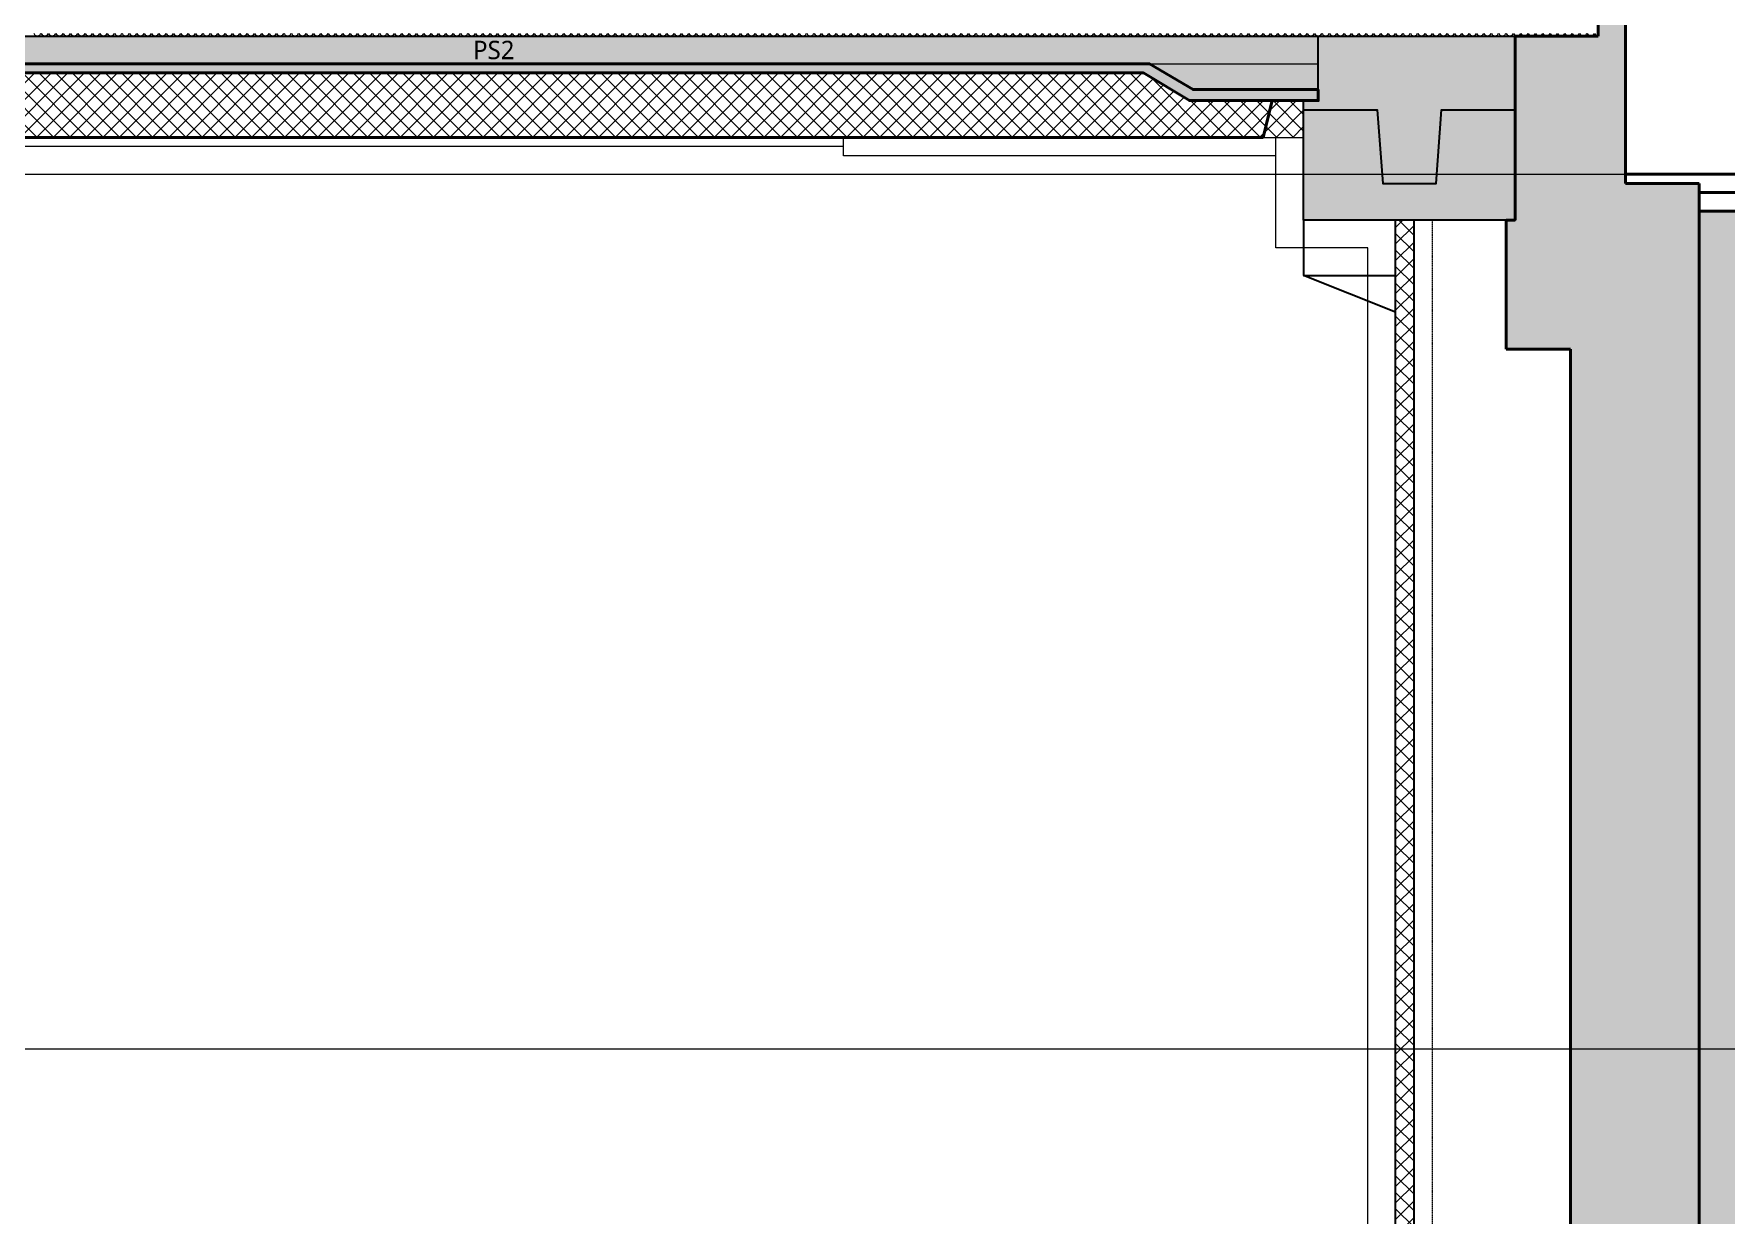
# Model space of a CAD drawing. Header units: millimetres. Extents: x 0 to 420000, y 0 to 297000.
# Drawn here: x 280014 to 289209, y 161846 to 168263 of the extents above; entities that cross this region are included whole.
import ezdxf
from ezdxf.enums import TextEntityAlignment as Align

# ---------------------------------------------------------------- set-up
doc = ezdxf.new("R2010")
doc.units = ezdxf.units.MM
doc.linetypes.add('CEN', pattern=[62, 60, -1, 0, -1])
doc.linetypes.add('HIDDEN', pattern=[0.375, 0.25, -0.125])
for name, color, linetype, lineweight in [('A-AXIS-LINE', 1, 'CEN', 15), ('A-CONC-LIN1', 2, 'Continuous', 40), ('A-CONC-LIN2', 7, 'Continuous', 25), ('A-ELEV-LIN2', 7, 'Continuous', 25), ('A-GRND', 2, 'Continuous', 40), ('A-WAXM-BLOC', 3, 'Continuous', 25), ('A-XXXX-HATC', 8, 'Continuous', 18), ('A-XXXX-HID', 8, 'HIDDEN', 18), ('A-XXXX-INSL1', 15, 'Continuous', 18), ('A-XXXX-INSL2', 8, 'Continuous', 18)]:
    doc.layers.add(name, color=color, linetype=linetype, lineweight=lineweight)
for name, color, linetype in [('A-CONC-SOLD', 253, 'CEN'), ('A-XXXX-SOLD', 252, 'Continuous'), ('CON', 2, 'Continuous')]:
    doc.layers.add(name, color=color, linetype=linetype)
doc.layers.add('A-XXXX-NPLT', color=144, linetype='Continuous', lineweight=15, plot=False)
doc.styles.add('맑은고딕', font='')
doc.styles.get('맑은고딕').set_extended_font_data('Malgun Gothic')

# ---------------------------------------------------------------- blocks, each defined once
blk = doc.blocks.new('axis(220316)')
at = {"layer": 'A-AXIS-LINE', "ltscale": 1000}
for p, q in [((4631788.1, -432118.7), (4955413.1, -432118.7)), ((4631788.1, -436868.7), (4955413.1, -436868.7))]:
    blk.add_line(p, q, dxfattribs=at)
blk = doc.blocks.new('PS2(횡)')
at = {"layer": 'A-CONC-SOLD'}
h = blk.add_hatch(color=256, dxfattribs=at)
h.dxf.hatch_style = 1
h.paths.add_polyline_path([(1020, 0), (1020, -290), (1700, -290), (1937.4, -150), (9062.6, -150), (9300, -290), (9980, -290), (9980, 0)])
h = blk.add_hatch(color=256, dxfattribs=at)
h.dxf.hatch_style = 1
h.paths.add_polyline_path([(9980, -290), (9980, -350), (9280, -350), (9030, -200), (1970, -200), (1720, -350), (1020, -350), (1020, -290), (1700, -290), (1937.4, -150), (9062.6, -150), (9300, -290)])
at = {"layer": 'A-XXXX-INSL2'}
h = blk.add_hatch(dxfattribs=at)
h.set_pattern_fill('ANSI37', color=256, scale=20)
h.set_pattern_definition([(45, (-244012.5, -188500), (-44.90128, 44.90128), []), (135, (-244012.5, -188500), (-44.90128, -44.90128), [])])
h.paths.add_polyline_path([(1100, -550), (9900, -550), (9900, -350), (9280, -350), (9030, -200), (1970, -200), (1720, -350), (1100, -350)])
at = {"layer": 'A-CONC-LIN1', "color": 2}
for p, q in [((1320, -550), (1270, -350)), ((9680, -550), (9730, -350)), ((1320, -550), (9680, -550))]:
    blk.add_line(p, q, dxfattribs=at)
blk.add_lwpolyline([(9980, -290), (9980, -350), (9280, -350), (9030, -200), (1970, -200), (1720, -350), (1020, -350), (1020, -290), (1700, -290), (1937.4, -150), (9062.6, -150), (9300, -290)], close=True, dxfattribs=at)
at = {"layer": 'A-CONC-LIN2'}
blk.add_line((1020, 0), (9980, 0), dxfattribs=at)
at = {"layer": 'A-XXXX-INSL2'}
for p, q in [((1320, -550), (1100, -550)), ((9680, -550), (9900, -550))]:
    blk.add_line(p, q, dxfattribs=at)
at = {"layer": 'A-XXXX-NPLT'}
for p, q in [((1937.4, -150), (1020, -150)), ((9062.6, -150), (9980, -150))]:
    blk.add_line(p, q, dxfattribs=at)
at = {"layer": 'A-XXXX-NPLT', "style": '맑은고딕'}
blk.add_text('PS2', height=100, dxfattribs=at).set_placement((5500, -75), align=Align.MIDDLE)
blk = doc.blocks.new('횡지하층')
at = {"layer": 'A-CONC-SOLD'}
h = blk.add_hatch(color=256, dxfattribs=at)
h.dxf.hatch_style = 1
h.paths.add_polyline_path([(4890650.6, -238161.1), (4890250.6, -238161.1), (4890250.6, -237111.1), (4890100.6, -237111.1), (4890100.6, -237361.1), (4889650.6, -237361.1), (4889650.6, -238361.1), (4889600.6, -238361.1), (4889600.6, -239061.1), (4889950.6, -239061.1), (4889950.6, -247661.1), (4889200.6, -247661.1), (4889200.6, -247111.1), (4889000.6, -247111.1), (4889000.6, -247661.1), (4758200.6, -247661.1), (4758200.6, -247111.1), (4758000.6, -247111.1), (4758000.6, -247661.1), (4757250.6, -247661.1), (4757250.6, -239061.1), (4757600.6, -239061.1), (4757600.6, -238361.1), (4757550.6, -238361.1), (4757550.6, -237361.1), (4757100.6, -237361.1), (4757100.6, -237111.1), (4756950.6, -237111.1), (4756950.6, -238161.1), (4756550.6, -238161.1), (4756550.6, -247961.1), (4890650.6, -247961.1)])
h = blk.add_hatch(color=256, dxfattribs=at)
h.dxf.hatch_style = 1
h.paths.add_polyline_path([(4889650.6, -237361.1), (4888580.6, -237361.1), (4888580.6, -237711.1), (4888500.6, -237711.1), (4888500.6, -237761.1), (4888900.6, -237761.1), (4888930.6, -238161.1), (4889220.6, -238161.1), (4889250.6, -237761.1), (4889650.6, -237761.1)])
h = blk.add_hatch(color=256, dxfattribs=at)
h.dxf.hatch_style = 1
h.paths.add_polyline_path([(4889650.6, -237761.1), (4889650.6, -238361.1), (4888500.6, -238361.1), (4888500.6, -237761.1), (4888900.6, -237761.1), (4888930.6, -238161.1), (4889220.6, -238161.1), (4889250.6, -237761.1)])
at = {"layer": 'A-XXXX-HATC'}
h = blk.add_hatch(dxfattribs=at)
h.set_pattern_fill('ANSI37', color=256, scale=20)
h.set_pattern_definition([(45, (4732488.064, -405611.05), (-44.90128, 44.90128), []), (135, (4732488.064, -405611.05), (-44.90128, -44.90128), [])])
h.paths.add_polyline_path([(4889100.6, -238361.1), (4889000.6, -238361.1), (4889000.6, -247111.1), (4889100.6, -247111.1)])
at = {"layer": 'A-CONC-LIN1'}
blk.add_lwpolyline([(4758200.6, -247661.1), (4889000.6, -247661.1), (4889000.6, -247111.1), (4889200.6, -247111.1), (4889200.6, -247661.1), (4889950.6, -247661.1), (4889950.6, -239061.1), (4889600.6, -239061.1), (4889600.6, -238361.1), (4889650.6, -238361.1), (4889650.6, -237361.1), (4890100.6, -237361.1), (4890100.6, -237111.1), (4890250.6, -237111.1), (4890250.6, -238161.1), (4890650.6, -238161.1), (4890650.6, -247961.1), (4756550.6, -247961.1)], dxfattribs=at)
at = {"layer": 'A-CONC-LIN2'}
blk.add_line((4888580.6, -237361.1), (4889650.6, -237361.1), dxfattribs=at)
blk.add_lwpolyline([(4888500.6, -237761.1), (4888500.6, -237711.1), (4888580.6, -237711.1), (4888580.6, -237361.1)], dxfattribs=at)
at = {"layer": 'A-ELEV-LIN2'}
for p, q in [((4888500.6, -238361.1), (4888500.6, -238661.1)), ((4888500.6, -238661.1), (4889000.6, -238661.1)), ((4889000.6, -238861.1), (4888500.6, -238661.1))]:
    blk.add_line(p, q, dxfattribs=at)
at = {"layer": 'A-WAXM-BLOC'}
for p, q in [((4889000.6, -247111.1), (4889000.6, -238361.1)), ((4889100.6, -247111.1), (4889100.6, -238361.1))]:
    blk.add_line(p, q, dxfattribs=at)
at = {"layer": 'A-XXXX-HID'}
blk.add_line((4889200.6, -247111.1), (4889200.6, -238361.1), dxfattribs=at)
at = {"layer": 'A-XXXX-INSL1'}
for points in [[(4886000.6, -237961.1), (4879750.6, -237961.1), (4879750.6, -238411.1), (4879197, -238411.1), (4879117, -237831.1), (4878084.1, -237831.1), (4878004.1, -238411.1), (4877450.6, -238411.1), (4877450.6, -237961.1), (4868750.6, -237961.1), (4868750.6, -238411.1), (4868197, -238411.1), (4868117, -237831.1), (4867084.1, -237831.1), (4867004.1, -238411.1), (4866450.6, -238411.1), (4866450.6, -237961.1), (4857750.6, -237961.1)], [(4888350.6, -238011.1), (4886000.6, -238011.1), (4886000.6, -237911.1)], [(4888850.6, -247261.1), (4888850.6, -238511.1), (4888350.6, -238511.1), (4888350.6, -237911.1)]]:
    blk.add_lwpolyline(points, dxfattribs=at)
at = {"layer": 'A-XXXX-INSL2'}
for points in [[(4890100.6, -237361.1), (4890089.6, -237357.1), (4890082.6, -237347.1)], [(4890078.6, -237347.1), (4890071.6, -237357.1), (4890060.6, -237361.1), (4890049.6, -237357.1), (4890042.6, -237347.1)], [(4890038.6, -237347.1), (4890031.6, -237357.1), (4890020.6, -237361.1), (4890009.6, -237357.1), (4890002.6, -237347.1)], [(4889998.6, -237347.1), (4889991.6, -237357.1), (4889980.6, -237361.1), (4889969.6, -237357.1), (4889962.6, -237347.1)], [(4889958.6, -237347.1), (4889951.6, -237357.1), (4889940.6, -237361.1), (4889929.6, -237357.1), (4889922.6, -237347.1)], [(4889918.6, -237347.1), (4889911.6, -237357.1), (4889900.6, -237361.1), (4889889.6, -237357.1), (4889882.6, -237347.1)], [(4889878.6, -237347.1), (4889871.6, -237357.1), (4889860.6, -237361.1), (4889849.6, -237357.1), (4889842.6, -237347.1)], [(4889838.6, -237347.1), (4889831.6, -237357.1), (4889820.6, -237361.1), (4889809.6, -237357.1), (4889802.6, -237347.1)], [(4889798.6, -237347.1), (4889791.6, -237357.1), (4889780.6, -237361.1), (4889769.6, -237357.1), (4889762.6, -237347.1)], [(4889758.6, -237347.1), (4889751.6, -237357.1), (4889740.6, -237361.1), (4889729.6, -237357.1), (4889722.6, -237347.1)], [(4889718.6, -237347.1), (4889711.6, -237357.1), (4889700.6, -237361.1), (4889689.6, -237357.1), (4889682.6, -237347.1)], [(4889678.6, -237347.1), (4889671.6, -237357.1), (4889660.6, -237361.1), (4889649.6, -237357.1), (4889642.6, -237347.1)], [(4889638.6, -237347.1), (4889631.6, -237357.1), (4889620.6, -237361.1), (4889609.6, -237357.1), (4889602.6, -237347.1)], [(4889598.6, -237347.1), (4889591.6, -237357.1), (4889580.6, -237361.1), (4889569.6, -237357.1), (4889562.6, -237347.1)], [(4889558.6, -237347.1), (4889551.6, -237357.1), (4889540.6, -237361.1), (4889529.6, -237357.1), (4889522.6, -237347.1)], [(4889518.6, -237347.1), (4889511.6, -237357.1), (4889500.6, -237361.1), (4889489.6, -237357.1), (4889482.6, -237347.1)], [(4889478.6, -237347.1), (4889471.6, -237357.1), (4889460.6, -237361.1), (4889449.6, -237357.1), (4889442.6, -237347.1)], [(4889438.6, -237347.1), (4889431.6, -237357.1), (4889420.6, -237361.1), (4889409.6, -237357.1), (4889402.6, -237347.1)], [(4889398.6, -237347.1), (4889391.6, -237357.1), (4889380.6, -237361.1), (4889369.6, -237357.1), (4889362.6, -237347.1)], [(4889358.6, -237347.1), (4889351.6, -237357.1), (4889340.6, -237361.1), (4889329.6, -237357.1), (4889322.6, -237347.1)], [(4889318.6, -237347.1), (4889311.6, -237357.1), (4889300.6, -237361.1), (4889289.6, -237357.1), (4889282.6, -237347.1)], [(4889278.6, -237347.1), (4889271.6, -237357.1), (4889260.6, -237361.1), (4889249.6, -237357.1), (4889242.6, -237347.1)], [(4889238.6, -237347.1), (4889231.6, -237357.1), (4889220.6, -237361.1), (4889209.6, -237357.1), (4889202.6, -237347.1)], [(4889198.6, -237347.1), (4889191.6, -237357.1), (4889180.6, -237361.1), (4889169.6, -237357.1), (4889162.6, -237347.1)], [(4889158.6, -237347.1), (4889151.6, -237357.1), (4889140.6, -237361.1), (4889129.6, -237357.1), (4889122.6, -237347.1)], [(4889118.6, -237347.1), (4889111.6, -237357.1), (4889100.6, -237361.1), (4889089.6, -237357.1), (4889082.6, -237347.1)], [(4889078.6, -237347.1), (4889071.6, -237357.1), (4889060.6, -237361.1), (4889049.6, -237357.1), (4889042.6, -237347.1)], [(4889038.6, -237347.1), (4889031.6, -237357.1), (4889020.6, -237361.1), (4889009.6, -237357.1), (4889002.6, -237347.1)], [(4888998.6, -237347.1), (4888991.6, -237357.1), (4888980.6, -237361.1), (4888969.6, -237357.1), (4888962.6, -237347.1)], [(4888958.6, -237347.1), (4888951.6, -237357.1), (4888940.6, -237361.1), (4888929.6, -237357.1), (4888922.6, -237347.1)], [(4888918.6, -237347.1), (4888911.6, -237357.1), (4888900.6, -237361.1), (4888889.6, -237357.1), (4888882.6, -237347.1)], [(4888878.6, -237347.1), (4888871.6, -237357.1), (4888860.6, -237361.1), (4888849.6, -237357.1), (4888842.6, -237347.1)], [(4888838.6, -237347.1), (4888831.6, -237357.1), (4888820.6, -237361.1), (4888809.6, -237357.1), (4888802.6, -237347.1)], [(4888798.6, -237347.1), (4888791.6, -237357.1), (4888780.6, -237361.1), (4888769.6, -237357.1), (4888762.6, -237347.1)], [(4888758.6, -237347.1), (4888751.6, -237357.1), (4888740.6, -237361.1), (4888729.6, -237357.1), (4888722.6, -237347.1)], [(4888718.6, -237347.1), (4888711.6, -237357.1), (4888700.6, -237361.1), (4888689.6, -237357.1), (4888682.6, -237347.1)], [(4888678.6, -237347.1), (4888671.6, -237357.1), (4888660.6, -237361.1), (4888649.6, -237357.1), (4888642.6, -237347.1)], [(4888638.6, -237347.1), (4888631.6, -237357.1), (4888620.6, -237361.1), (4888609.6, -237357.1), (4888602.6, -237347.1)], [(4888598.6, -237347.1), (4888591.6, -237357.1), (4888580.6, -237361.1), (4888569.6, -237357.1), (4888562.6, -237347.1)], [(4888558.6, -237347.1), (4888551.6, -237357.1), (4888540.6, -237361.1), (4888529.6, -237357.1), (4888522.6, -237347.1)], [(4888518.6, -237347.1), (4888511.6, -237357.1), (4888500.6, -237361.1), (4888489.6, -237357.1), (4888482.6, -237347.1)], [(4888478.6, -237347.1), (4888471.6, -237357.1), (4888460.6, -237361.1), (4888449.6, -237357.1), (4888442.6, -237347.1)], [(4888438.6, -237347.1), (4888431.6, -237357.1), (4888420.6, -237361.1), (4888409.6, -237357.1), (4888402.6, -237347.1)], [(4888398.6, -237347.1), (4888391.6, -237357.1), (4888380.6, -237361.1), (4888369.6, -237357.1), (4888362.6, -237347.1)], [(4888358.6, -237347.1), (4888351.6, -237357.1), (4888340.6, -237361.1), (4888329.6, -237357.1), (4888322.6, -237347.1)], [(4888318.6, -237347.1), (4888311.6, -237357.1), (4888300.6, -237361.1), (4888289.6, -237357.1), (4888282.6, -237347.1)], [(4888278.6, -237347.1), (4888271.6, -237357.1), (4888260.6, -237361.1), (4888249.6, -237357.1), (4888242.6, -237347.1)], [(4888238.6, -237347.1), (4888231.6, -237357.1), (4888220.6, -237361.1), (4888209.6, -237357.1), (4888202.6, -237347.1)], [(4888198.6, -237347.1), (4888191.6, -237357.1), (4888180.6, -237361.1), (4888169.6, -237357.1), (4888162.6, -237347.1)], [(4888158.6, -237347.1), (4888151.6, -237357.1), (4888140.6, -237361.1), (4888129.6, -237357.1), (4888122.6, -237347.1)], [(4888118.6, -237347.1), (4888111.6, -237357.1), (4888100.6, -237361.1), (4888089.6, -237357.1), (4888082.6, -237347.1)], [(4888078.6, -237347.1), (4888071.6, -237357.1), (4888060.6, -237361.1), (4888049.6, -237357.1), (4888042.6, -237347.1)], [(4888038.6, -237347.1), (4888031.6, -237357.1), (4888020.6, -237361.1), (4888009.6, -237357.1), (4888002.6, -237347.1)], [(4887998.6, -237347.1), (4887991.6, -237357.1), (4887980.6, -237361.1), (4887969.6, -237357.1), (4887962.6, -237347.1)], [(4887958.6, -237347.1), (4887951.6, -237357.1), (4887940.6, -237361.1), (4887929.6, -237357.1), (4887922.6, -237347.1)], [(4887918.6, -237347.1), (4887911.6, -237357.1), (4887900.6, -237361.1), (4887889.6, -237357.1), (4887882.6, -237347.1)], [(4887878.6, -237347.1), (4887871.6, -237357.1), (4887860.6, -237361.1), (4887849.6, -237357.1), (4887842.6, -237347.1)], [(4887838.6, -237347.1), (4887831.6, -237357.1), (4887820.6, -237361.1), (4887809.6, -237357.1), (4887802.6, -237347.1)], [(4887798.6, -237347.1), (4887791.6, -237357.1), (4887780.6, -237361.1), (4887769.6, -237357.1), (4887762.6, -237347.1)], [(4887758.6, -237347.1), (4887751.6, -237357.1), (4887740.6, -237361.1), (4887729.6, -237357.1), (4887722.6, -237347.1)], [(4887718.6, -237347.1), (4887711.6, -237357.1), (4887700.6, -237361.1), (4887689.6, -237357.1), (4887682.6, -237347.1)], [(4887678.6, -237347.1), (4887671.6, -237357.1), (4887660.6, -237361.1), (4887649.6, -237357.1), (4887642.6, -237347.1)], [(4887638.6, -237347.1), (4887631.6, -237357.1), (4887620.6, -237361.1), (4887609.6, -237357.1), (4887602.6, -237347.1)], [(4887598.6, -237347.1), (4887591.6, -237357.1), (4887580.6, -237361.1), (4887569.6, -237357.1), (4887562.6, -237347.1)], [(4887558.6, -237347.1), (4887551.6, -237357.1), (4887540.6, -237361.1), (4887529.6, -237357.1), (4887522.6, -237347.1)], [(4887518.6, -237347.1), (4887511.6, -237357.1), (4887500.6, -237361.1), (4887489.6, -237357.1), (4887482.6, -237347.1)], [(4887478.6, -237347.1), (4887471.6, -237357.1), (4887460.6, -237361.1), (4887449.6, -237357.1), (4887442.6, -237347.1)], [(4887438.6, -237347.1), (4887431.6, -237357.1), (4887420.6, -237361.1), (4887409.6, -237357.1), (4887402.6, -237347.1)], [(4887398.6, -237347.1), (4887391.6, -237357.1), (4887380.6, -237361.1), (4887369.6, -237357.1), (4887362.6, -237347.1)], [(4887358.6, -237347.1), (4887351.6, -237357.1), (4887340.6, -237361.1), (4887329.6, -237357.1), (4887322.6, -237347.1)], [(4887318.6, -237347.1), (4887311.6, -237357.1), (4887300.6, -237361.1), (4887289.6, -237357.1), (4887282.6, -237347.1)], [(4887278.6, -237347.1), (4887271.6, -237357.1), (4887260.6, -237361.1), (4887249.6, -237357.1), (4887242.6, -237347.1)], [(4887238.6, -237347.1), (4887231.6, -237357.1), (4887220.6, -237361.1), (4887209.6, -237357.1), (4887202.6, -237347.1)], [(4887198.6, -237347.1), (4887191.6, -237357.1), (4887180.6, -237361.1), (4887169.6, -237357.1), (4887162.6, -237347.1)], [(4887158.6, -237347.1), (4887151.6, -237357.1), (4887140.6, -237361.1), (4887129.6, -237357.1), (4887122.6, -237347.1)], [(4887118.6, -237347.1), (4887111.6, -237357.1), (4887100.6, -237361.1), (4887089.6, -237357.1), (4887082.6, -237347.1)], [(4887078.6, -237347.1), (4887071.6, -237357.1), (4887060.6, -237361.1), (4887049.6, -237357.1), (4887042.6, -237347.1)], [(4887038.6, -237347.1), (4887031.6, -237357.1), (4887020.6, -237361.1), (4887009.6, -237357.1), (4887002.6, -237347.1)], [(4886998.6, -237347.1), (4886991.6, -237357.1), (4886980.6, -237361.1), (4886969.6, -237357.1), (4886962.6, -237347.1)], [(4886958.6, -237347.1), (4886951.6, -237357.1), (4886940.6, -237361.1), (4886929.6, -237357.1), (4886922.6, -237347.1)], [(4886918.6, -237347.1), (4886911.6, -237357.1), (4886900.6, -237361.1), (4886889.6, -237357.1), (4886882.6, -237347.1)], [(4886878.6, -237347.1), (4886871.6, -237357.1), (4886860.6, -237361.1), (4886849.6, -237357.1), (4886842.6, -237347.1)], [(4886838.6, -237347.1), (4886831.6, -237357.1), (4886820.6, -237361.1), (4886809.6, -237357.1), (4886802.6, -237347.1)], [(4886798.6, -237347.1), (4886791.6, -237357.1), (4886780.6, -237361.1), (4886769.6, -237357.1), (4886762.6, -237347.1)], [(4886758.6, -237347.1), (4886751.6, -237357.1), (4886740.6, -237361.1), (4886729.6, -237357.1), (4886722.6, -237347.1)], [(4886718.6, -237347.1), (4886711.6, -237357.1), (4886700.6, -237361.1), (4886689.6, -237357.1), (4886682.6, -237347.1)], [(4886678.6, -237347.1), (4886671.6, -237357.1), (4886660.6, -237361.1), (4886649.6, -237357.1), (4886642.6, -237347.1)], [(4886638.6, -237347.1), (4886631.6, -237357.1), (4886620.6, -237361.1), (4886609.6, -237357.1), (4886602.6, -237347.1)], [(4886598.6, -237347.1), (4886591.6, -237357.1), (4886580.6, -237361.1), (4886569.6, -237357.1), (4886562.6, -237347.1)], [(4886558.6, -237347.1), (4886551.6, -237357.1), (4886540.6, -237361.1), (4886529.6, -237357.1), (4886522.6, -237347.1)], [(4886518.6, -237347.1), (4886511.6, -237357.1), (4886500.6, -237361.1), (4886489.6, -237357.1), (4886482.6, -237347.1)], [(4886478.6, -237347.1), (4886471.6, -237357.1), (4886460.6, -237361.1), (4886449.6, -237357.1), (4886442.6, -237347.1)], [(4886438.6, -237347.1), (4886431.6, -237357.1), (4886420.6, -237361.1), (4886409.6, -237357.1), (4886402.6, -237347.1)], [(4886398.6, -237347.1), (4886391.6, -237357.1), (4886380.6, -237361.1), (4886369.6, -237357.1), (4886362.6, -237347.1)], [(4886358.6, -237347.1), (4886351.6, -237357.1), (4886340.6, -237361.1), (4886329.6, -237357.1), (4886322.6, -237347.1)], [(4886318.6, -237347.1), (4886311.6, -237357.1), (4886300.6, -237361.1), (4886289.6, -237357.1), (4886282.6, -237347.1)], [(4886278.6, -237347.1), (4886271.6, -237357.1), (4886260.6, -237361.1), (4886249.6, -237357.1), (4886242.6, -237347.1)], [(4886238.6, -237347.1), (4886231.6, -237357.1), (4886220.6, -237361.1), (4886209.6, -237357.1), (4886202.6, -237347.1)], [(4886198.6, -237347.1), (4886191.6, -237357.1), (4886180.6, -237361.1), (4886169.6, -237357.1), (4886162.6, -237347.1)], [(4886158.6, -237347.1), (4886151.6, -237357.1), (4886140.6, -237361.1), (4886129.6, -237357.1), (4886122.6, -237347.1)], [(4886118.6, -237347.1), (4886111.6, -237357.1), (4886100.6, -237361.1), (4886089.6, -237357.1), (4886082.6, -237347.1)], [(4886078.6, -237347.1), (4886071.6, -237357.1), (4886060.6, -237361.1), (4886049.6, -237357.1), (4886042.6, -237347.1)], [(4886038.6, -237347.1), (4886031.6, -237357.1), (4886020.6, -237361.1), (4886009.6, -237357.1), (4886002.6, -237347.1)], [(4885998.6, -237347.1), (4885991.6, -237357.1), (4885980.6, -237361.1), (4885969.6, -237357.1), (4885962.6, -237347.1)], [(4885958.6, -237347.1), (4885951.6, -237357.1), (4885940.6, -237361.1), (4885929.6, -237357.1), (4885922.6, -237347.1)], [(4885918.6, -237347.1), (4885911.6, -237357.1), (4885900.6, -237361.1), (4885889.6, -237357.1), (4885882.6, -237347.1)], [(4885878.6, -237347.1), (4885871.6, -237357.1), (4885860.6, -237361.1), (4885849.6, -237357.1), (4885842.6, -237347.1)], [(4885838.6, -237347.1), (4885831.6, -237357.1), (4885820.6, -237361.1), (4885809.6, -237357.1), (4885802.6, -237347.1)], [(4885798.6, -237347.1), (4885791.6, -237357.1), (4885780.6, -237361.1), (4885769.6, -237357.1), (4885762.6, -237347.1)], [(4885758.6, -237347.1), (4885751.6, -237357.1), (4885740.6, -237361.1), (4885729.6, -237357.1), (4885722.6, -237347.1)], [(4885718.6, -237347.1), (4885711.6, -237357.1), (4885700.6, -237361.1), (4885689.6, -237357.1), (4885682.6, -237347.1)], [(4885678.6, -237347.1), (4885671.6, -237357.1), (4885660.6, -237361.1), (4885649.6, -237357.1), (4885642.6, -237347.1)], [(4885638.6, -237347.1), (4885631.6, -237357.1), (4885620.6, -237361.1), (4885609.6, -237357.1), (4885602.6, -237347.1)], [(4885598.6, -237347.1), (4885591.6, -237357.1), (4885580.6, -237361.1), (4885569.6, -237357.1), (4885562.6, -237347.1)], [(4885558.6, -237347.1), (4885551.6, -237357.1), (4885540.6, -237361.1), (4885529.6, -237357.1), (4885522.6, -237347.1)], [(4885518.6, -237347.1), (4885511.6, -237357.1), (4885500.6, -237361.1), (4885489.6, -237357.1), (4885482.6, -237347.1)], [(4885478.6, -237347.1), (4885471.6, -237357.1), (4885460.6, -237361.1), (4885449.6, -237357.1), (4885442.6, -237347.1)], [(4885438.6, -237347.1), (4885431.6, -237357.1), (4885420.6, -237361.1), (4885409.6, -237357.1), (4885402.6, -237347.1)], [(4885398.6, -237347.1), (4885391.6, -237357.1), (4885380.6, -237361.1), (4885369.6, -237357.1), (4885362.6, -237347.1)], [(4885358.6, -237347.1), (4885351.6, -237357.1), (4885340.6, -237361.1), (4885329.6, -237357.1), (4885322.6, -237347.1)], [(4885318.6, -237347.1), (4885311.6, -237357.1), (4885300.6, -237361.1), (4885289.6, -237357.1), (4885282.6, -237347.1)], [(4885278.6, -237347.1), (4885271.6, -237357.1), (4885260.6, -237361.1), (4885249.6, -237357.1), (4885242.6, -237347.1)], [(4885238.6, -237347.1), (4885231.6, -237357.1), (4885220.6, -237361.1), (4885209.6, -237357.1), (4885202.6, -237347.1)], [(4885198.6, -237347.1), (4885191.6, -237357.1), (4885180.6, -237361.1), (4885169.6, -237357.1), (4885162.6, -237347.1)], [(4885158.6, -237347.1), (4885151.6, -237357.1), (4885140.6, -237361.1), (4885129.6, -237357.1), (4885122.6, -237347.1)], [(4885118.6, -237347.1), (4885111.6, -237357.1), (4885100.6, -237361.1), (4885089.6, -237357.1), (4885082.6, -237347.1)], [(4885078.6, -237347.1), (4885071.6, -237357.1), (4885060.6, -237361.1), (4885049.6, -237357.1), (4885042.6, -237347.1)], [(4885038.6, -237347.1), (4885031.6, -237357.1), (4885020.6, -237361.1), (4885009.6, -237357.1), (4885002.6, -237347.1)], [(4884998.6, -237347.1), (4884991.6, -237357.1), (4884980.6, -237361.1), (4884969.6, -237357.1), (4884962.6, -237347.1)], [(4884958.6, -237347.1), (4884951.6, -237357.1), (4884940.6, -237361.1), (4884929.6, -237357.1), (4884922.6, -237347.1)], [(4884918.6, -237347.1), (4884911.6, -237357.1), (4884900.6, -237361.1), (4884889.6, -237357.1), (4884882.6, -237347.1)], [(4884878.6, -237347.1), (4884871.6, -237357.1), (4884860.6, -237361.1), (4884849.6, -237357.1), (4884842.6, -237347.1)], [(4884838.6, -237347.1), (4884831.6, -237357.1), (4884820.6, -237361.1), (4884809.6, -237357.1), (4884802.6, -237347.1)], [(4884798.6, -237347.1), (4884791.6, -237357.1), (4884780.6, -237361.1), (4884769.6, -237357.1), (4884762.6, -237347.1)], [(4884758.6, -237347.1), (4884751.6, -237357.1), (4884740.6, -237361.1), (4884729.6, -237357.1), (4884722.6, -237347.1)], [(4884718.6, -237347.1), (4884711.6, -237357.1), (4884700.6, -237361.1), (4884689.6, -237357.1), (4884682.6, -237347.1)], [(4884678.6, -237347.1), (4884671.6, -237357.1), (4884660.6, -237361.1), (4884649.6, -237357.1), (4884642.6, -237347.1)], [(4884638.6, -237347.1), (4884631.6, -237357.1), (4884620.6, -237361.1), (4884609.6, -237357.1), (4884602.6, -237347.1)], [(4884598.6, -237347.1), (4884591.6, -237357.1), (4884580.6, -237361.1), (4884569.6, -237357.1), (4884562.6, -237347.1)], [(4884558.6, -237347.1), (4884551.6, -237357.1), (4884540.6, -237361.1), (4884529.6, -237357.1), (4884522.6, -237347.1)], [(4884518.6, -237347.1), (4884511.6, -237357.1), (4884500.6, -237361.1), (4884489.6, -237357.1), (4884482.6, -237347.1)], [(4884478.6, -237347.1), (4884471.6, -237357.1), (4884460.6, -237361.1), (4884449.6, -237357.1), (4884442.6, -237347.1)], [(4884438.6, -237347.1), (4884431.6, -237357.1), (4884420.6, -237361.1), (4884409.6, -237357.1), (4884402.6, -237347.1)], [(4884398.6, -237347.1), (4884391.6, -237357.1), (4884380.6, -237361.1), (4884369.6, -237357.1), (4884362.6, -237347.1)], [(4884358.6, -237347.1), (4884351.6, -237357.1), (4884340.6, -237361.1), (4884329.6, -237357.1), (4884322.6, -237347.1)], [(4884318.6, -237347.1), (4884311.6, -237357.1), (4884300.6, -237361.1), (4884289.6, -237357.1), (4884282.6, -237347.1)], [(4884278.6, -237347.1), (4884271.6, -237357.1), (4884260.6, -237361.1), (4884249.6, -237357.1), (4884242.6, -237347.1)], [(4884238.6, -237347.1), (4884231.6, -237357.1), (4884220.6, -237361.1), (4884209.6, -237357.1), (4884202.6, -237347.1)], [(4884198.6, -237347.1), (4884191.6, -237357.1), (4884180.6, -237361.1), (4884169.6, -237357.1), (4884162.6, -237347.1)], [(4884158.6, -237347.1), (4884151.6, -237357.1), (4884140.6, -237361.1), (4884129.6, -237357.1), (4884122.6, -237347.1)], [(4884118.6, -237347.1), (4884111.6, -237357.1), (4884100.6, -237361.1), (4884089.6, -237357.1), (4884082.6, -237347.1)], [(4884078.6, -237347.1), (4884071.6, -237357.1), (4884060.6, -237361.1), (4884049.6, -237357.1), (4884042.6, -237347.1)], [(4884038.6, -237347.1), (4884031.6, -237357.1), (4884020.6, -237361.1), (4884009.6, -237357.1), (4884002.6, -237347.1)], [(4883998.6, -237347.1), (4883991.6, -237357.1), (4883980.6, -237361.1), (4883969.6, -237357.1), (4883962.6, -237347.1)], [(4883958.6, -237347.1), (4883951.6, -237357.1), (4883940.6, -237361.1), (4883929.6, -237357.1), (4883922.6, -237347.1)], [(4883918.6, -237347.1), (4883911.6, -237357.1), (4883900.6, -237361.1), (4883889.6, -237357.1), (4883882.6, -237347.1)], [(4883878.6, -237347.1), (4883871.6, -237357.1), (4883860.6, -237361.1), (4883849.6, -237357.1), (4883842.6, -237347.1)], [(4883838.6, -237347.1), (4883831.6, -237357.1), (4883820.6, -237361.1), (4883809.6, -237357.1), (4883802.6, -237347.1)], [(4883798.6, -237347.1), (4883791.6, -237357.1), (4883780.6, -237361.1), (4883769.6, -237357.1), (4883762.6, -237347.1)], [(4883758.6, -237347.1), (4883751.6, -237357.1), (4883740.6, -237361.1), (4883729.6, -237357.1), (4883722.6, -237347.1)], [(4883718.6, -237347.1), (4883711.6, -237357.1), (4883700.6, -237361.1), (4883689.6, -237357.1), (4883682.6, -237347.1)], [(4883678.6, -237347.1), (4883671.6, -237357.1), (4883660.6, -237361.1), (4883649.6, -237357.1), (4883642.6, -237347.1)], [(4883638.6, -237347.1), (4883631.6, -237357.1), (4883620.6, -237361.1), (4883609.6, -237357.1), (4883602.6, -237347.1)], [(4883598.6, -237347.1), (4883591.6, -237357.1), (4883580.6, -237361.1), (4883569.6, -237357.1), (4883562.6, -237347.1)], [(4883558.6, -237347.1), (4883551.6, -237357.1), (4883540.6, -237361.1), (4883529.6, -237357.1), (4883522.6, -237347.1)], [(4883518.6, -237347.1), (4883511.6, -237357.1), (4883500.6, -237361.1), (4883489.6, -237357.1), (4883482.6, -237347.1)], [(4883478.6, -237347.1), (4883471.6, -237357.1), (4883460.6, -237361.1), (4883449.6, -237357.1), (4883442.6, -237347.1)], [(4883438.6, -237347.1), (4883431.6, -237357.1), (4883420.6, -237361.1), (4883409.6, -237357.1), (4883402.6, -237347.1)], [(4883398.6, -237347.1), (4883391.6, -237357.1), (4883380.6, -237361.1), (4883369.6, -237357.1), (4883362.6, -237347.1)], [(4883358.6, -237347.1), (4883351.6, -237357.1), (4883340.6, -237361.1), (4883329.6, -237357.1), (4883322.6, -237347.1)], [(4883318.6, -237347.1), (4883311.6, -237357.1), (4883300.6, -237361.1), (4883289.6, -237357.1), (4883282.6, -237347.1)], [(4883278.6, -237347.1), (4883271.6, -237357.1), (4883260.6, -237361.1), (4883249.6, -237357.1), (4883242.6, -237347.1)], [(4883238.6, -237347.1), (4883231.6, -237357.1), (4883220.6, -237361.1), (4883209.6, -237357.1), (4883202.6, -237347.1)], [(4883198.6, -237347.1), (4883191.6, -237357.1), (4883180.6, -237361.1), (4883169.6, -237357.1), (4883162.6, -237347.1)], [(4883158.6, -237347.1), (4883151.6, -237357.1), (4883140.6, -237361.1), (4883129.6, -237357.1), (4883122.6, -237347.1)], [(4883118.6, -237347.1), (4883111.6, -237357.1), (4883100.6, -237361.1), (4883089.6, -237357.1), (4883082.6, -237347.1)], [(4883078.6, -237347.1), (4883071.6, -237357.1), (4883060.6, -237361.1), (4883049.6, -237357.1), (4883042.6, -237347.1)], [(4883038.6, -237347.1), (4883031.6, -237357.1), (4883020.6, -237361.1), (4883009.6, -237357.1), (4883002.6, -237347.1)], [(4882998.6, -237347.1), (4882991.6, -237357.1), (4882980.6, -237361.1), (4882969.6, -237357.1), (4882962.6, -237347.1)], [(4882958.6, -237347.1), (4882951.6, -237357.1), (4882940.6, -237361.1), (4882929.6, -237357.1), (4882922.6, -237347.1)], [(4882918.6, -237347.1), (4882911.6, -237357.1), (4882900.6, -237361.1), (4882889.6, -237357.1), (4882882.6, -237347.1)], [(4882878.6, -237347.1), (4882871.6, -237357.1), (4882860.6, -237361.1), (4882849.6, -237357.1), (4882842.6, -237347.1)], [(4882838.6, -237347.1), (4882831.6, -237357.1), (4882820.6, -237361.1), (4882809.6, -237357.1), (4882802.6, -237347.1)], [(4882798.6, -237347.1), (4882791.6, -237357.1), (4882780.6, -237361.1), (4882769.6, -237357.1), (4882762.6, -237347.1)], [(4882758.6, -237347.1), (4882751.6, -237357.1), (4882740.6, -237361.1), (4882729.6, -237357.1), (4882722.6, -237347.1)], [(4882718.6, -237347.1), (4882711.6, -237357.1), (4882700.6, -237361.1), (4882689.6, -237357.1), (4882682.6, -237347.1)], [(4882678.6, -237347.1), (4882671.6, -237357.1), (4882660.6, -237361.1), (4882649.6, -237357.1), (4882642.6, -237347.1)], [(4882638.6, -237347.1), (4882631.6, -237357.1), (4882620.6, -237361.1), (4882609.6, -237357.1), (4882602.6, -237347.1)], [(4882598.6, -237347.1), (4882591.6, -237357.1), (4882580.6, -237361.1), (4882569.6, -237357.1), (4882562.6, -237347.1)], [(4882558.6, -237347.1), (4882551.6, -237357.1), (4882540.6, -237361.1), (4882529.6, -237357.1), (4882522.6, -237347.1)], [(4882518.6, -237347.1), (4882511.6, -237357.1), (4882500.6, -237361.1), (4882489.6, -237357.1), (4882482.6, -237347.1)], [(4882478.6, -237347.1), (4882471.6, -237357.1), (4882460.6, -237361.1), (4882449.6, -237357.1), (4882442.6, -237347.1)], [(4882438.6, -237347.1), (4882431.6, -237357.1), (4882420.6, -237361.1), (4882409.6, -237357.1), (4882402.6, -237347.1)], [(4882398.6, -237347.1), (4882391.6, -237357.1), (4882380.6, -237361.1), (4882369.6, -237357.1), (4882362.6, -237347.1)], [(4882358.6, -237347.1), (4882351.6, -237357.1), (4882340.6, -237361.1), (4882329.6, -237357.1), (4882322.6, -237347.1)], [(4882318.6, -237347.1), (4882311.6, -237357.1), (4882300.6, -237361.1), (4882289.6, -237357.1), (4882282.6, -237347.1)], [(4882278.6, -237347.1), (4882271.6, -237357.1), (4882260.6, -237361.1), (4882249.6, -237357.1), (4882242.6, -237347.1)], [(4882238.6, -237347.1), (4882231.6, -237357.1), (4882220.6, -237361.1), (4882209.6, -237357.1), (4882202.6, -237347.1)], [(4882198.6, -237347.1), (4882191.6, -237357.1), (4882180.6, -237361.1), (4882169.6, -237357.1), (4882162.6, -237347.1)], [(4882158.6, -237347.1), (4882151.6, -237357.1), (4882140.6, -237361.1), (4882129.6, -237357.1), (4882122.6, -237347.1)], [(4882118.6, -237347.1), (4882111.6, -237357.1), (4882100.6, -237361.1), (4882089.6, -237357.1), (4882082.6, -237347.1)], [(4882078.6, -237347.1), (4882071.6, -237357.1), (4882060.6, -237361.1), (4882049.6, -237357.1), (4882042.6, -237347.1)], [(4882038.6, -237347.1), (4882031.6, -237357.1), (4882020.6, -237361.1), (4882009.6, -237357.1), (4882002.6, -237347.1)], [(4881998.6, -237347.1), (4881991.6, -237357.1), (4881980.6, -237361.1), (4881969.6, -237357.1), (4881962.6, -237347.1)], [(4881958.6, -237347.1), (4881951.6, -237357.1), (4881940.6, -237361.1), (4881929.6, -237357.1), (4881922.6, -237347.1)], [(4881918.6, -237347.1), (4881911.6, -237357.1), (4881900.6, -237361.1), (4881889.6, -237357.1), (4881882.6, -237347.1)], [(4881878.6, -237347.1), (4881871.6, -237357.1), (4881860.6, -237361.1), (4881849.6, -237357.1), (4881842.6, -237347.1)], [(4881838.6, -237347.1), (4881831.6, -237357.1), (4881820.6, -237361.1), (4881809.6, -237357.1), (4881802.6, -237347.1)], [(4881798.6, -237347.1), (4881791.6, -237357.1), (4881780.6, -237361.1), (4881769.6, -237357.1), (4881762.6, -237347.1)], [(4881758.6, -237347.1), (4881751.6, -237357.1), (4881740.6, -237361.1), (4881729.6, -237357.1), (4881722.6, -237347.1)], [(4881718.6, -237347.1), (4881711.6, -237357.1), (4881700.6, -237361.1), (4881689.6, -237357.1), (4881682.6, -237347.1)], [(4881678.6, -237347.1), (4881671.6, -237357.1), (4881660.6, -237361.1), (4881649.6, -237357.1), (4881642.6, -237347.1)], [(4881638.6, -237347.1), (4881631.6, -237357.1), (4881620.6, -237361.1), (4881609.6, -237357.1), (4881602.6, -237347.1)]]:
    blk.add_lwpolyline(points, dxfattribs=at)
at = {"layer": 'CON'}
blk.add_lwpolyline([(4889650.6, -237761.1), (4889650.6, -238361.1), (4888500.6, -238361.1), (4888500.6, -237761.1), (4888900.6, -237761.1), (4888930.6, -238161.1), (4889220.6, -238161.1), (4889250.6, -237761.1)], close=True, dxfattribs=at)
blk.add_blockref('PS2(횡)', (4878600.6, -237361.1))

msp = doc.modelspace()

# ---------------------------------------------------------------- hatches: boundary and pattern name
at = {"layer": 'A-XXXX-SOLD'}
h = msp.add_hatch(color=256, dxfattribs=at)
h.dxf.hatch_style = 1
edge = h.paths.add_edge_path()
edge.add_line((110962.5, 156300), (110962.5, 156300))
edge.add_line((110962.5, 156300), (110962.5, 167200))
edge.add_line((110962.5, 167200), (111512.5, 167200))
edge.add_line((111512.5, 167200), (111512.5, 167300))
edge.add_line((111512.5, 167300), (100372.7, 167300))
edge.add_line((100372.7, 167300), (100372.7, 167078.1))
edge.add_arc((94222.7, 81943.7), 85356.2, 85.868204, 94.131796)
edge.add_line((88072.7, 167078.1), (88072.7, 167300))
edge.add_line((88072.7, 167300), (50205.2, 167300))
edge.add_line((50205.2, 167300), (50205.2, 148500))
edge.add_line((50205.2, 148500), (373825, 148500))
edge.add_line((373825, 148500), (373825, 167100))
edge.add_arc((350657.4, -1174940.9), 1342240.9, 89.0110046, 91.0020244)
edge.add_line((327184.7, 167094.7), (327184.7, 167300))
edge.add_line((327184.7, 167300), (289062.5, 167300))
edge.add_line((289062.5, 167300), (289062.5, 157450))
edge.add_line((289062.5, 157450), (154962.5, 157450))
edge.add_line((154962.5, 157450), (154962.5, 167300))
edge.add_line((154962.5, 167300), (153912.5, 167300))
edge.add_line((153912.5, 167300), (153912.5, 158450))
edge.add_line((153912.5, 158450), (146148.2, 158450))
edge.add_line((146148.2, 158450), (145148.2, 157400))
edge.add_line((145148.2, 157400), (130911, 157400))
edge.add_line((130911, 157400), (129911, 156100))
edge.add_line((129911, 156100), (110962.5, 156100))
edge.add_line((110962.5, 156100), (110962.5, 156300))

# ---------------------------------------------------------------- linework, layer by layer
at = {"layer": 'A-GRND'}
for points in [[(373825, 167300, 0.008631), (327479.5, 167300), (327479.5, 167500), (288662.5, 167500)], [(373823.3, 167200, 0.00865), (327379.5, 167198.3), (327379.5, 167400), (289062.5, 167400)], [(373821.5, 167100, 0.008669), (327279.5, 167096.5), (327279.5, 167300), (289062.5, 167300)]]:
    msp.add_lwpolyline(points, format="xyb", dxfattribs=at)

# ---------------------------------------------------------------- block references
at = {"layer": 'A-AXIS-LINE'}
msp.add_blockref('axis(220316)', (-4581588.1, 599618.7), dxfattribs=at)
at = {"layer": 'A-CONC-LIN1'}
msp.add_blockref('횡지하층', (-4601588.1, 405611.1), dxfattribs=at)

doc.saveas('drawing.dxf')
